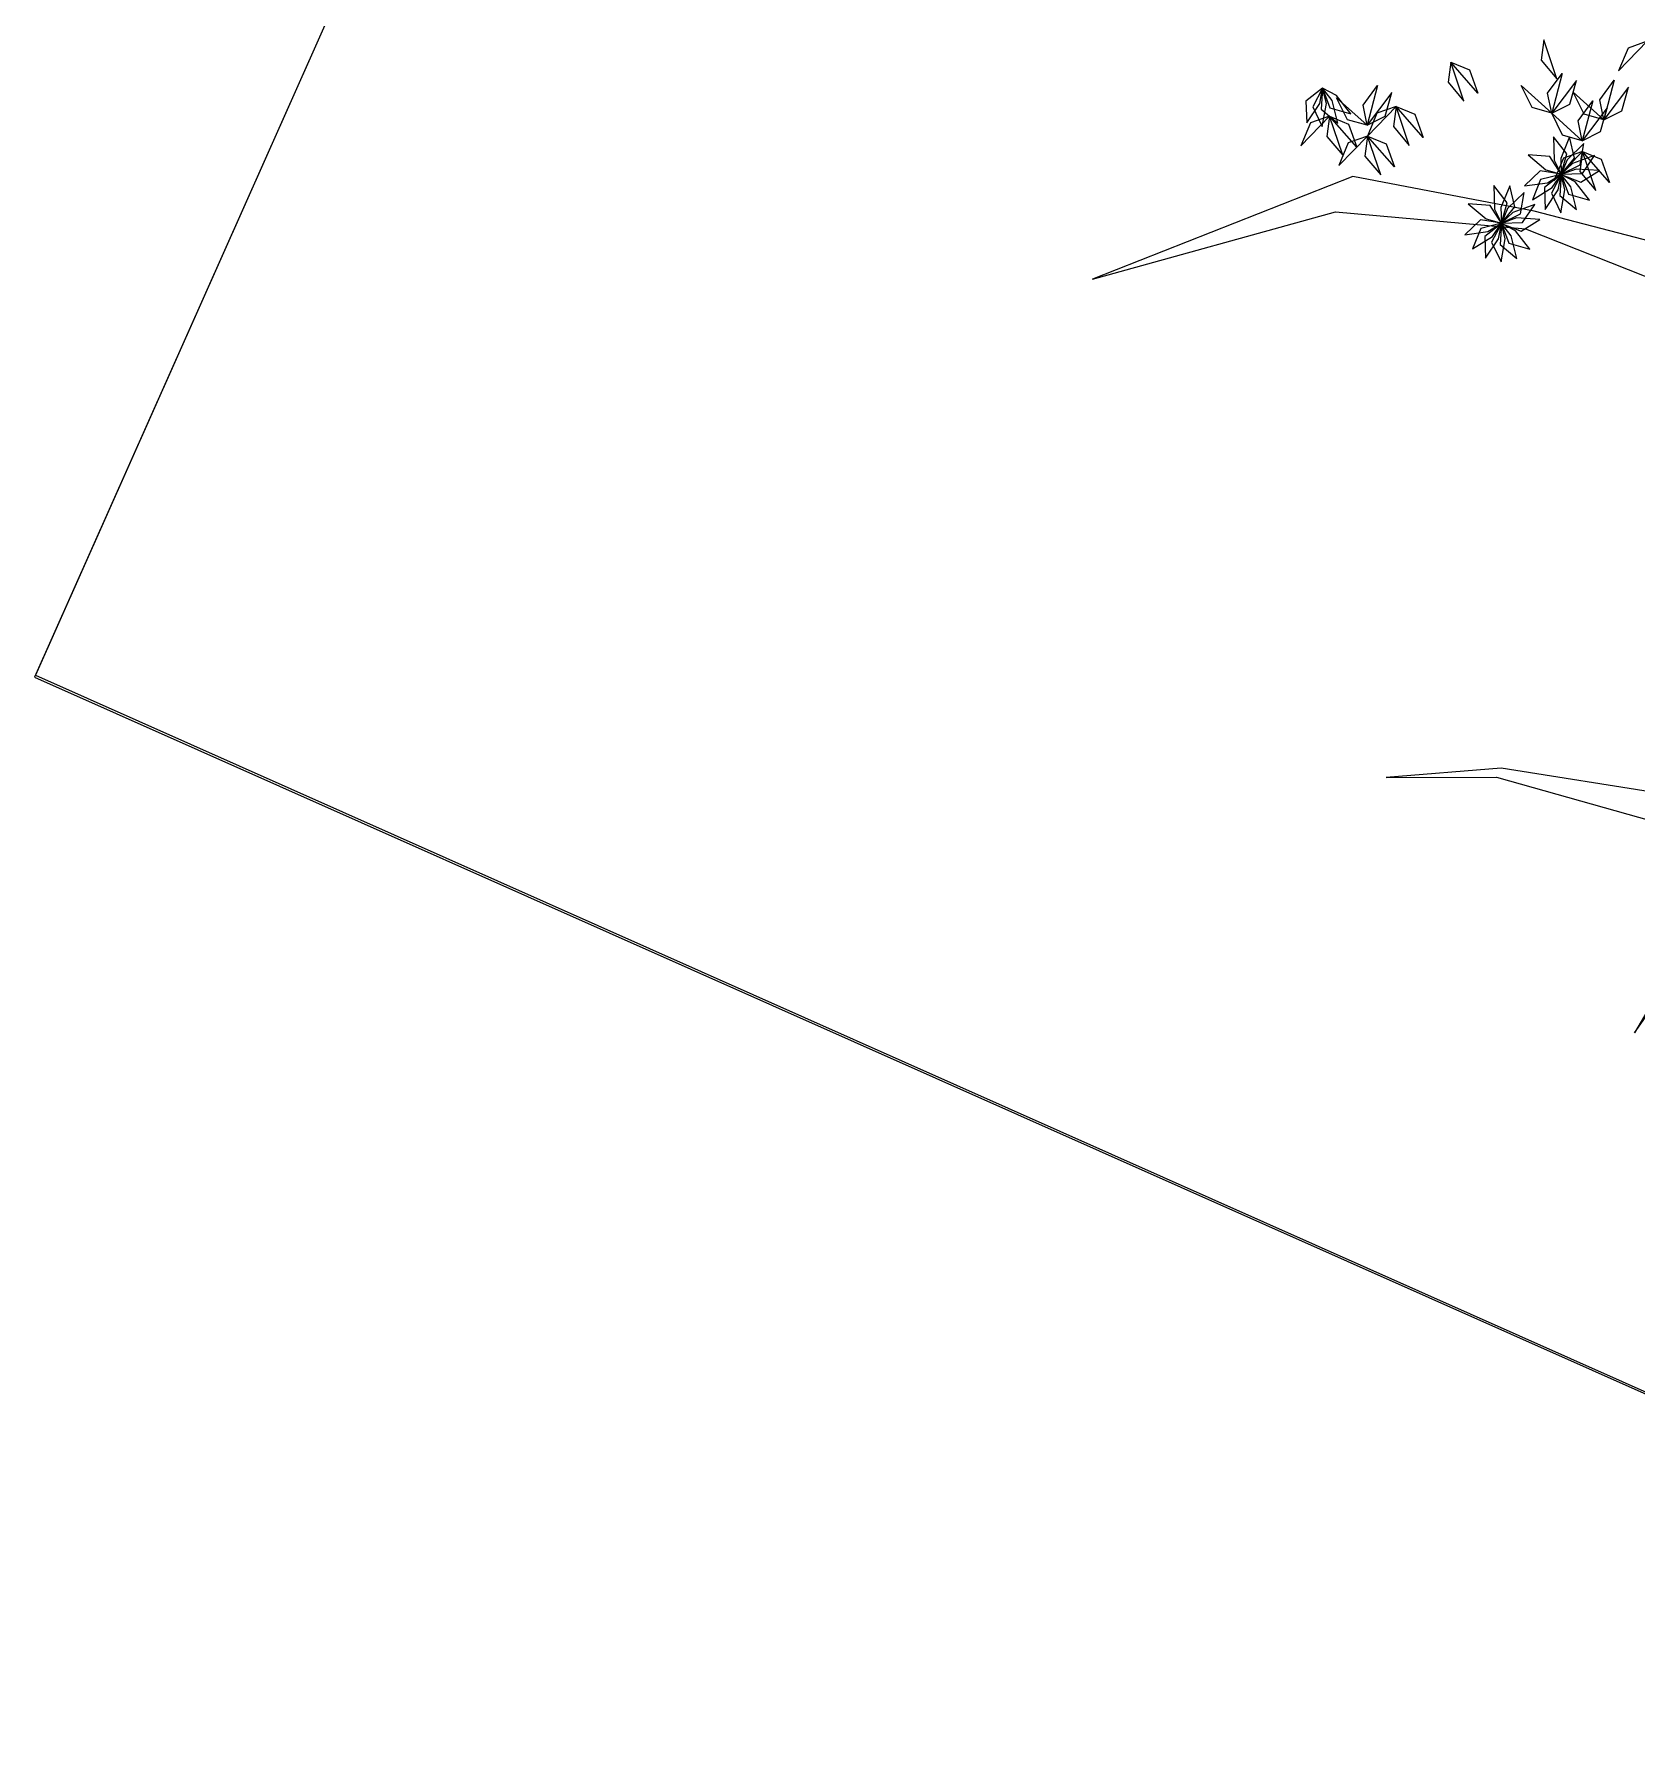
# Model space of a CAD drawing. Header units: inches. Extents: x 15 to 22798, y 21 to 21519.
# Drawn here: x 14393.9 to 14627.5, y 12142.3 to 12393.4 of the extents above; entities that cross this region are included whole.
import ezdxf

# ---------------------------------------------------------------- set-up
doc = ezdxf.new("R2010")
doc.units = ezdxf.units.IN
doc.header["$MEASUREMENT"] = 0
doc.layers.add('ARREDAMENTO', color=8, linetype='Continuous', lineweight=13)

msp = doc.modelspace()

# ---------------------------------------------------------------- linework, layer by layer
for points in [[(14393.89, 12299.61), (16221.12, 11486.43), (17034.29, 13313.66), (15207.07, 14126.83)], [(14394.03, 12299.91), (16221.12, 11486.43), (17034.59, 13313.52), (15207.5, 14127)]]:
    msp.add_lwpolyline(points, close=True)
at = {"layer": 'ARREDAMENTO', "lineweight": 0}
for points in [[(14614, 12392.58), (14613.61, 12389.64), (14615.93, 12386.9), (14614, 12392.58)], [(14629.08, 12392.39), (14626.29, 12391.39), (14624.91, 12388.08), (14629.08, 12392.39)], [(14600.45, 12389.34), (14600.06, 12386.4), (14602.37, 12383.66), (14600.45, 12389.34)], [(14600.45, 12389.34), (14603.19, 12388.2), (14604.39, 12384.82), (14600.45, 12389.34)], [(14588.24, 12380.14), (14587.65, 12383.05), (14589.78, 12385.94), (14588.24, 12380.14)], [(14615.16, 12381.9), (14612.31, 12382.71), (14610.71, 12385.92), (14615.16, 12381.9)], [(14615.16, 12381.9), (14614.57, 12384.81), (14616.7, 12387.7), (14615.16, 12381.9)], [(14615.16, 12381.9), (14617.81, 12383.22), (14618.79, 12386.68), (14615.16, 12381.9)], [(14622.75, 12380.93), (14622.17, 12383.84), (14624.29, 12386.73), (14622.75, 12380.93)], [(14622.75, 12380.93), (14625.41, 12382.25), (14626.38, 12385.71), (14622.75, 12380.93)], [(14579.43, 12380.47), (14581.34, 12383.3), (14581.75, 12385.57), (14579.33, 12383.65), (14579.43, 12380.47)], [(14581.71, 12379.97), (14582.3, 12383.33), (14581.75, 12385.57), (14580.32, 12382.83), (14581.71, 12379.97)], [(14583.99, 12380.44), (14583.17, 12383.74), (14581.75, 12385.57), (14581.56, 12382.49), (14583.99, 12380.44)], [(14585.89, 12381.79), (14583.79, 12384.48), (14581.76, 12385.57), (14582.83, 12382.68), (14585.89, 12381.79)], [(14588.24, 12380.14), (14585.38, 12380.95), (14583.79, 12384.16), (14588.24, 12380.14)], [(14588.24, 12380.14), (14590.89, 12381.46), (14591.87, 12384.91), (14588.24, 12380.14)], [(14622.75, 12380.93), (14619.9, 12381.74), (14618.3, 12384.95), (14622.75, 12380.93)], [(14619.61, 12377.88), (14619.03, 12380.79), (14621.15, 12383.68), (14619.61, 12377.88)], [(14582.78, 12381.46), (14579.98, 12380.47), (14578.6, 12377.16), (14582.78, 12381.46)], [(14582.78, 12381.46), (14582.39, 12378.52), (14584.7, 12375.78), (14582.78, 12381.46)], [(14582.78, 12381.46), (14585.51, 12380.32), (14586.72, 12376.94), (14582.78, 12381.46)], [(14592.46, 12382.88), (14589.67, 12381.88), (14588.29, 12378.57), (14592.46, 12382.88)], [(14592.46, 12382.88), (14592.07, 12379.94), (14594.39, 12377.2), (14592.46, 12382.88)], [(14592.46, 12382.88), (14595.2, 12381.74), (14596.4, 12378.36), (14592.46, 12382.88)], [(14619.61, 12377.88), (14616.76, 12378.69), (14615.16, 12381.9), (14619.61, 12377.88)], [(14619.61, 12377.88), (14622.26, 12379.21), (14623.24, 12382.66), (14619.61, 12377.88)], [(14588.29, 12378.57), (14585.5, 12377.58), (14584.12, 12374.26), (14588.29, 12378.57)], [(14588.29, 12378.57), (14587.9, 12375.63), (14590.22, 12372.89), (14588.29, 12378.57)], [(14588.29, 12378.57), (14591.03, 12377.43), (14592.23, 12374.05), (14588.29, 12378.57)], [(14615.42, 12378.47), (14615.54, 12375.06), (14616.54, 12372.98), (14617.37, 12375.95), (14615.42, 12378.47)], [(14617.75, 12378.45), (14616.47, 12375.29), (14616.55, 12372.98), (14618.51, 12375.36), (14617.75, 12378.45)], [(14611.71, 12375.82), (14614.32, 12373.63), (14616.53, 12372.98), (14614.88, 12375.59), (14611.71, 12375.82)], [(14619.66, 12376.32), (14616.87, 12375.32), (14615.49, 12372.01), (14619.66, 12376.32)], [(14619.87, 12377.48), (14617.42, 12375.11), (14616.55, 12372.98), (14619.31, 12374.35), (14619.87, 12377.48)], [(14621.42, 12375.74), (14618.21, 12374.57), (14616.55, 12372.98), (14619.63, 12373.1), (14621.42, 12375.74)], [(14619.66, 12376.32), (14619.27, 12373.38), (14621.59, 12370.64), (14619.66, 12376.32)], [(14619.66, 12376.32), (14622.4, 12375.18), (14623.6, 12371.8), (14619.66, 12376.32)], [(14611.2, 12371.29), (14614.57, 12371.76), (14616.53, 12372.98), (14613.49, 12373.49), (14611.2, 12371.29)], [(14622.12, 12373.52), (14618.72, 12373.75), (14616.55, 12372.97), (14619.42, 12371.84), (14622.12, 12373.52)], [(14606.71, 12371.33), (14606.83, 12367.92), (14607.83, 12365.85), (14608.66, 12368.82), (14606.71, 12371.33)], [(14609.04, 12371.31), (14607.76, 12368.15), (14607.83, 12365.84), (14609.8, 12368.22), (14609.04, 12371.31)], [(14612.34, 12369.26), (14615.23, 12371.06), (14616.53, 12372.97), (14613.54, 12372.21), (14612.34, 12369.26)], [(14614.22, 12367.87), (14616.12, 12370.7), (14616.53, 12372.97), (14614.12, 12371.05), (14614.22, 12367.87)], [(14616.49, 12367.37), (14617.09, 12370.73), (14616.54, 12372.97), (14615.11, 12370.23), (14616.49, 12367.37)], [(14618.78, 12367.84), (14617.95, 12371.14), (14616.54, 12372.97), (14616.35, 12369.89), (14618.78, 12367.84)], [(14620.67, 12369.19), (14618.58, 12371.88), (14616.54, 12372.97), (14617.62, 12370.08), (14620.67, 12369.19)], [(14603, 12368.68), (14605.61, 12366.49), (14607.82, 12365.85), (14606.17, 12368.45), (14603, 12368.68)], [(14611.16, 12370.35), (14608.71, 12367.98), (14607.84, 12365.84), (14610.6, 12367.21), (14611.16, 12370.35)], [(14612.7, 12368.6), (14609.5, 12367.43), (14607.84, 12365.84), (14610.92, 12365.97), (14612.7, 12368.6)], [(14602.48, 12364.15), (14605.86, 12364.62), (14607.82, 12365.84), (14604.78, 12366.35), (14602.48, 12364.15)], [(14603.63, 12362.12), (14606.52, 12363.93), (14607.82, 12365.84), (14604.83, 12365.07), (14603.63, 12362.12)], [(14605.51, 12360.74), (14607.41, 12363.56), (14607.82, 12365.83), (14605.4, 12363.92), (14605.51, 12360.74)], [(14607.78, 12360.23), (14608.37, 12363.59), (14607.82, 12365.83), (14606.39, 12363.1), (14607.78, 12360.23)], [(14610.07, 12360.7), (14609.24, 12364.01), (14607.83, 12365.83), (14607.63, 12362.75), (14610.07, 12360.7)], [(14611.96, 12362.05), (14609.86, 12364.74), (14607.83, 12365.83), (14608.91, 12362.94), (14611.96, 12362.05)], [(14613.41, 12366.38), (14610.01, 12366.62), (14607.84, 12365.83), (14610.7, 12364.7), (14613.41, 12366.38)]]:
    msp.add_lwpolyline(points, dxfattribs=at)
at = {"layer": 'ARREDAMENTO', "linetype": 'Continuous', "lineweight": 0}
for points in [[(14646.83, 12358.71), (14612.62, 12367.6), (14586.17, 12372.66), (14548.18, 12357.69), (14583.61, 12367.49), (14611.34, 12365.02), (14643.63, 12352.25)], [(14631.64, 12282.57), (14607.77, 12286.34), (14591.01, 12284.99), (14607.13, 12285.05), (14629.73, 12278.69)], [(14647.76, 12282.63), (14627.26, 12247.73), (14654.84, 12287.17)]]:
    msp.add_lwpolyline(points, dxfattribs=at)

doc.saveas('drawing.dxf')
